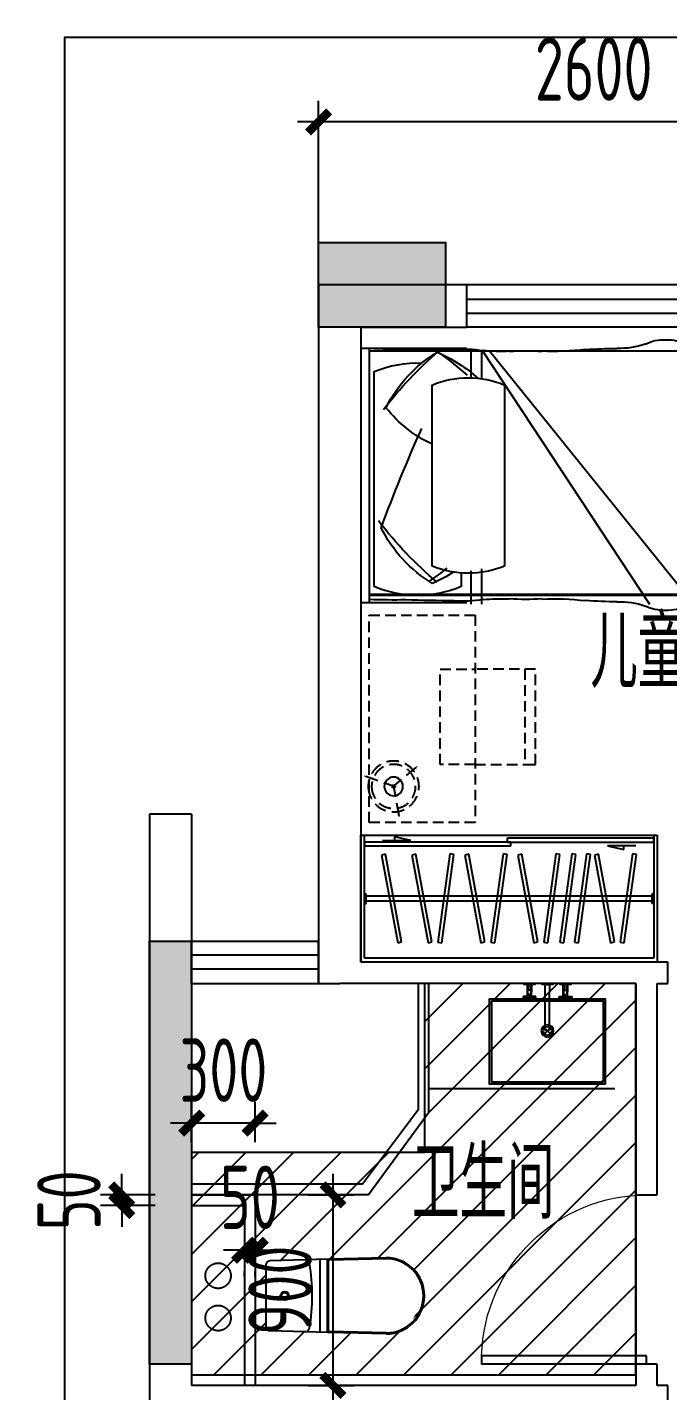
# Model space of a CAD drawing. Header units: millimetres. Extents: x -133666 to 880576, y -269375 to 86941.
# Drawn here: x -777 to 2250, y -13935 to -7492 of the extents above; entities that cross this region are included whole.
import ezdxf

# ---------------------------------------------------------------- set-up
doc = ezdxf.new("R2010")
doc.units = ezdxf.units.MM
doc.header["$LTSCALE"] = 1000
for name, pattern in [('1', [0.375, 0.25, -0.125]), ('DASH', [0.35, 0.25, -0.1]), ('PS', [3200, 1500, -200, 1500])]:
    doc.linetypes.add(name, pattern=pattern)
doc.layers.get('0').update_dxf_attribs({"linetype": 'CONTINUOUS'})
doc.layers.get('Defpoints').update_dxf_attribs({"color": 6, "linetype": 'CONTINUOUS'})
for name, color, linetype in [('!PboFF-Lamps', 9, 'CONTINUOUS'), ('A-FUR', 8, 'CONTINUOUS'), ('A-Lvtry', 5, 'CONTINUOUS'), ('A-降板区域', 251, 'CONTINUOUS'), ('DIM', 3, 'CONTINUOUS'), ('PS', 6, 'PS'), ('PUB_HATCH', 8, 'CONTINUOUS'), ('PUB_TEXT', 7, 'CONTINUOUS'), ('WALL', 2, 'CONTINUOUS'), ('WINDOW', 4, 'CONTINUOUS'), ('剪力墙', 6, 'CONTINUOUS'), ('家具', 8, 'CONTINUOUS')]:
    doc.layers.add(name, color=color, linetype=linetype)
doc.styles.get("Standard").update_dxf_attribs({"font": 'tssdeng.shx', "bigfont": 'tssdchn.shx'})
doc.styles.add('ZZ', font='tssdeng.shx', dxfattribs={"width": 0.7, "bigfont": 'tssdchn.shx'})
doc.dimstyles.new('TSSD_100_100', dxfattribs={"dimtxt": 300, "dimasz": 100, "dimexe": 100, "dimexo": 250, "dimgap": 100, "dimtad": 1, "dimdec": 0, "dimzin": 0, "dimdsep": 46, "dimtxsty": 'ZZ', "dimblk": 'ARCHTICK', "dimcen": 0, "dimdle": 100, "dimclrd": 256, "dimclrt": 7, "dimadec": 0, "dimazin": 0, "dimtfac": 1, "dimtdec": 0, "dimtix": 1, "dimtmove": 2, "dimatfit": 3, "dimfxl": 0, "dimtolj": 1, "dimtzin": 0, "dimarcsym": 0})

# ---------------------------------------------------------------- blocks, each defined once
blk = doc.blocks.new('u5g')
at = {"color": 8, "linetype": 'DASH', "ltscale": 20}
for p, q in [((20, -300), (30, -300)), ((30, -300), (30, -350)), ((1695, -312.5), (30, -312.5)), ((1695, -337.5), (30, -337.5)), ((1705, -300), (1695, -300)), ((1695, -300), (1695, -350)), ((20, -350), (30, -350)), ((1705, -350), (1695, -350))]:
    blk.add_line(p, q, dxfattribs=at)
at = {"color": 8, "ltscale": 20}
for p, q in [((124.9, -623), (290.1, -623)), ((290.1, -623), (195, -641.9)), ((195, -641.9), (195, -623)), ((1434.9, -595), (1530, -576.1)), ((1600.1, -595), (1434.9, -595)), ((1530, -576.1), (1530, -595))]:
    blk.add_line(p, q, dxfattribs=at)
at = {"linetype": 'DASH', "ltscale": 20}
for points in [[(1725, 0), (0, 0), (0, -650), (1725, -650)], [(20, -595), (872.5, -595), (872.5, -615), (20, -615)], [(852.5, -615), (1705, -615), (1705, -635), (852.5, -635)]]:
    blk.add_lwpolyline(points, close=True, dxfattribs=at)
blk.add_lwpolyline([(1705, -650), (1705, -20), (20, -20), (20, -650)], dxfattribs=at)
at = {"color": 8, "linetype": 'DASH', "ltscale": 20}
for points in [[(120.6, -547.7), (214.1, -99.8), (237.1, -104.6), (143.5, -552.5)], [(297.3, -547.7), (390.9, -99.8), (413.8, -104.6), (320.3, -552.5)], [(518.6, -554.1), (447.8, -102.1), (471, -98.4), (541.8, -550.4)], [(604.7, -547.7), (698.2, -99.8), (721.2, -104.6), (627.7, -552.5)], [(827.7, -554.1), (756.9, -102.1), (780.1, -98.4), (850.9, -550.4)], [(913.8, -547.7), (1007.3, -99.8), (1030.3, -104.6), (936.8, -552.5)], [(1135.1, -554.1), (1064.3, -102.1), (1087.5, -98.4), (1158.3, -550.4)], [(1228.3, -554.1), (1157.5, -102.1), (1180.7, -98.4), (1251.5, -550.4)], [(1313.9, -554.1), (1243.1, -102.1), (1266.3, -98.4), (1337.1, -550.4)], [(1360, -547.7), (1453.5, -99.8), (1476.5, -104.6), (1383, -552.5)], [(1581.2, -554.1), (1510.4, -102.1), (1533.7, -98.4), (1604.4, -550.4)]]:
    blk.add_lwpolyline(points, close=True, dxfattribs=at)
blk = doc.blocks.new('QWER34324')
at = {"layer": 'A-FUR'}
for p, q in [((-500, 0), (0, 0)), ((-40, -1200), (-40, 0)), ((-40, 0), (0, 0)), ((0, 0), (0, -1200)), ((-40, -11.5), (-2054.4, -11.5)), ((-40, -11.5), (-2054.4, -11.5)), ((-1999.7, -11.5), (-1999.7, -1251.2)), ((-608.2, -11.5), (-1552.4, -1182.5)), ((-575.1, -11.5), (-1363.6, -1208.2)), ((-570.6, -11.5), (-570.6, -144)), ((-519.8, -11.5), (-519.8, -134.5)), ((-63, -1125.7), (-63, -109.1)), ((-678.3, -172.7), (-678.3, -1028.2)), ((-336.3, -1028.2), (-336.3, -172.7)), ((-570.6, -1040.9), (-570.6, -1208.2)), ((-519.8, -1050.4), (-519.8, -1208.2)), ((-473.4, -1060.8), (-473.4, -1125.7)), ((-40, -1161.5), (-2054.4, -1161.5)), ((-40, -1165.5), (-2054.4, -1165.5)), ((0, -1200), (-500, -1200)), ((0, -1200), (-40, -1200))]:
    blk.add_line(p, q, dxfattribs=at)
for centre, radius, start, end in [((-2050.6, -24), 61.8, 114.65516, 197.05817), ((-2025.4, -60.8), 106, 45.78413, 118.72126), ((-1950.6, -0.8), 16, 93.39574, 183.44183), ((-1636.1, 205.2), 209.3, 267.15615, 297.45765), ((-1447.1, -169), 209.9, 87.96316, 116.12762), ((-1430.8, -151), 192, 63.04698, 92.64916), ((-1225.8, 355.3), 355.3, 250.60635, 272.32801), ((-1221.3, -2275.3), 2275.6, 85.96877, 89.74947), ((-1983, 13.6), 138.4, 203.70607, 231.95597), ((-1965.7, -1216.9), 1215.2, 83.96781, 90.04075), ((-1770.2, 1149.8), 1160.2, 266.64954, 276.11997), ((-909.2, 1295.3), 1309.4, 263.33019, 272.35813), ((-778.2, -1523.7), 1512.6, 87.0776, 92.9224), ((-655.9, 791.2), 805.5, 266.782, 275.59148), ((-480.7, -586.2), 583.8, 86.03666, 99.53314), ((-58.4, -703), 749.3, 113.83469, 131.46224), ((532.5, -1280), 1548.8, 124.57489, 131.88808), ((-774.9, -21402.4), 21401.2, 88.49238, 89.10433), ((-1546.8, -1386.7), 1810.6, 37.31306, 49.42063), ((-689.8, -564.3), 637.9, 26.40883, 59.00025), ((-160, -2948.1), 2939.9, 87.66163, 91.01156), ((-2098.3, -139.8), 53.6, 340.23108, 55.86441), ((-268.2, -607.5), 539, 67.62117, 92.10241), ((-1819.9, -219), 236, 164.99871, 197.18078), ((-507.3, -588.1), 449.1, 67.62117, 112.37883), ((-2002.9, -297.8), 43.4, 129.07345, 167.94605), ((-2962.5, -319.7), 933.9, 354.95264, 3.41649), ((-605.2, 111.5), 625, 295.48, 321.15009), ((-1219.9, -370.7), 812.7, 176.67233, 181.72422), ((-3003.8, -350.3), 972.9, 356.95871, 1.57587), ((-7673.2, -3674.4), 8087.9, 20.45865, 24.04845), ((-9950.5, -649.5), 7922.3, 358.6733, 1.8401), ((-2329.2, -812.3), 299.6, 341.30518, 356.04213), ((-1523.8, 282.7), 1810.6, 309.96455, 322.68694), ((-666.8, -563.7), 637.9, 300.99975, 333.59117), ((-1819.9, -978), 236, 162.81922, 195.00129), ((-507.3, -612.9), 449.1, 247.62117, 292.37883), ((-2098.3, -1057.2), 53.6, 304.13559, 19.76892), ((-35.4, -425), 749.3, 237.46377, 246.16531), ((555.5, 176), 1548.8, 231.63721, 235.42511), ((-2050.6, -1173), 61.8, 162.94183, 245.34484), ((-1983, -1210.6), 138.4, 128.04403, 156.29393), ((-268.2, -627.3), 539, 247.62117, 292.37883), ((-2025.4, -1136.2), 106, 241.27874, 314.21587), ((-1950.6, -1196.2), 16, 176.55817, 266.60426), ((-1965.7, 19.9), 1215.2, 269.95925, 276.03219), ((-1770.2, -2346.8), 1160.2, 83.88003, 93.35046), ((-1636.1, -1402.2), 209.3, 62.54235, 92.84385), ((-1447.1, -1028), 209.9, 243.87238, 272.03684), ((-1430.8, -1046), 192, 267.35084, 296.95302), ((-1225.8, -1552.3), 355.3, 87.67199, 109.39365), ((-1221.3, 1078.3), 2275.6, 270.25053, 274.03123), ((-909.2, -2492.3), 1309.4, 87.64187, 96.66981), ((-778.2, 326.7), 1512.6, 267.0776, 272.9224), ((-655.9, -1988.2), 805.5, 84.40852, 93.218), ((-480.7, -610.8), 583.8, 260.46686, 273.96334), ((-774.9, 20205.4), 21401.2, 270.89567, 271.50762), ((-160, 1751.1), 2939.9, 268.98844, 272.33837)]:
    blk.add_arc(centre, radius, start, end, dxfattribs=at)
blk = doc.blocks.new('A$C2EEA3612')
at = {"linetype": 'Continuous'}
for p, q in [((-180, 570), (-172.9, 299.7)), ((-175, 570.2), (-168, 299.8)), ((175, 570.2), (168, 299.8)), ((180, 570), (172.9, 299.7)), ((-172.9, 299.7), (-171.1, 240)), ((-163, 295), (163, 295)), ((-163, 290), (163, 290)), ((172.9, 299.7), (171.1, 240)), ((-171.6, 255), (171.6, 255)), ((-171.1, 240), (-169.5, 186.6)), ((171.1, 240), (169.5, 186.6)), ((-169.5, 186.6), (-165.6, 19.4)), ((169.5, 186.6), (165.6, 19.4)), ((-145.6, 0), (145.6, 0))]:
    blk.add_line(p, q, dxfattribs=at)
for radius in [20, 15]:
    blk.add_circle((0, 90), radius, dxfattribs=at)
for centre, radius, start, end in [((0, 570), 180, 0, 180), ((0, 570), 175, 0, 180), ((-163, 300), 10, 181.7534, 270), ((-163, 300), 5, 181.7534, 270), ((163, 300), 5, 270, 358.2466), ((163, 300), 10, 270, 358.2466), ((-149.5, 187.2), 20, 99.85566, 181.7534), ((0, -673.3), 893.4, 80.14434, 99.85566), ((149.5, 187.2), 20, 358.2466, 80.14434), ((-145.6, 20), 20, 181.7534, 270), ((145.6, 20), 20, 270, 358.2466)]:
    blk.add_arc(centre, radius, start, end, dxfattribs=at)
blk = doc.blocks.new('g3wr')
at = {"color": 251}
blk.add_wipeout([(92376.5, 176270.3), (92376.5, 176416), (92376.5, 176561.6), (92382.1, 176575.5), (92395.9, 176581.5), (92459.4, 176583.5), (92576.3, 176580.9), (92666.2, 176588.6), (92736.4, 176588), (92946.5, 176596), (92946.5, 176591), (93056.8, 176558.2), (93056.8, 176558.2), (93126.5, 176416), (93075.6, 176297.8), (92946.5, 176236), (92831.5, 176244.5), (92676.2, 176243), (92576.3, 176251), (92395.9, 176250.4)], dxfattribs=at)
at = {"xscale": -1, "rotation": 270}
blk.add_blockref('A$C2EEA3612', (92376.5, 176416), dxfattribs=at)
blk = doc.blocks.new('A$C12CE3BE6')
at = {"ltscale": 10}
for p, q in [((180, 469), (200, 469)), ((184.5, 442), (184.5, 469)), ((195.5, 442), (195.5, 469)), ((285.2, 469), (265.2, 469)), ((370, 469), (350, 469)), ((354.5, 442), (354.5, 469)), ((365.5, 442), (365.5, 469)), ((220, 412), (160, 412)), ((160, 412), (160, 405)), ((220, 405), (160, 405)), ((180, 412), (180, 435)), ((182.5, 422), (182.5, 442)), ((197.5, 442), (182.5, 442)), ((197.5, 422), (182.5, 422)), ((187, 412), (187, 422)), ((193, 412), (193, 422)), ((197.5, 422), (197.5, 442)), ((200, 412), (200, 435)), ((220, 405), (220, 412)), ((265.2, 260), (265.2, 435)), ((285.2, 260), (285.2, 435)), ((330, 412), (390, 412)), ((330, 405), (330, 412)), ((330, 405), (390, 405)), ((350, 412), (350, 435)), ((352.5, 422), (352.5, 442)), ((352.5, 442), (367.5, 442)), ((352.5, 422), (367.5, 422)), ((357, 412), (357, 422)), ((363, 412), (363, 422)), ((367.5, 422), (367.5, 442)), ((370, 412), (370, 435)), ((390, 412), (390, 405))]:
    blk.add_line(p, q, dxfattribs=at)
for p, q in [((260.9, 235.9), (289.1, 264.1)), ((260.9, 264.1), (289.1, 235.9))]:
    blk.add_line(p, q)
for points in [[(200, 435), (200, 469), (215, 469), (215, 475), (165, 475), (165, 469), (180, 469), (180, 435)], [(285.2, 435), (285.2, 469), (299.8, 469), (299.8, 475), (250.2, 475), (250.2, 469), (265.2, 469), (265.2, 435)], [(370, 435), (370, 469), (385, 469), (385, 475), (335, 475), (335, 469), (350, 469), (350, 435)]]:
    blk.add_lwpolyline(points, dxfattribs=at)
for points in [[(0, 0), (0, 400), (550, 400), (550, 0)], [(10, 10), (10, 390), (540, 390), (540, 10)]]:
    blk.add_lwpolyline(points, close=True)
for centre in [(190, 408.5), (360, 408.5)]:
    blk.add_circle(centre, 3.5, dxfattribs=at)
for radius in [29.1, 20]:
    blk.add_circle((275, 250), radius)
blk.add_arc((275.2, 260), 10, 180, 0, dxfattribs=at)
blk = doc.blocks.new('$DorLib2D$00000001')
for p, q in [((0.45, 0.975), (0.5, 0.975)), ((0.45, 0), (0.45, 0.975)), ((0.5, 0), (0.5, 0.975)), ((0.5, 0), (0.45, 0))]:
    blk.add_line(p, q)
at = {"lineweight": 13}
blk.add_arc((0.475, 0), 0.975, 91.46928, 180, dxfattribs=at)
blk = doc.blocks.new('$TCHSYS$WIN2D')
for p, q in [((-0.5, 0.5), (0.5, 0.5)), ((-0.5, 0.5), (-0.5, -0.5)), ((0.5, 0.5), (0.5, -0.5)), ((0.5, 0.1667), (-0.5, 0.1667)), ((0.5, -0.1667), (-0.5, -0.1667)), ((-0.5, -0.5), (0.5, -0.5))]:
    blk.add_line(p, q)
blk = doc.blocks.new('!pboFF-Reading lamp-H_W_L-T-01')
at = {"linetype": '1', "ltscale": 0.2}
blk.add_wipeout([(-78.8, -61.6), (-75.8, -65.2), (-74.1, -67.1), (-71.9, -69.5), (-70.1, -71.3), (-67.4, -73.9), (-65.5, -75.5), (-63.7, -77.1), (-54.2, -84), (-54.2, -84), (-40.3, -91.5), (-33.3, -94.3), (-25.5, -96.7), (-18, -98.4), (-9.2, -99.6), (0, -100), (7.1, -99.7), (17.7, -98.4), (26.7, -96.4), (34.7, -93.8), (42.5, -90.5), (50.8, -86.1), (58.1, -81.4), (69.1, -72.3), (74.8, -66.4), (79.3, -61), (85.6, -51.7), (92.7, -37.5), (95.8, -28.6), (97.4, -22.7), (99.6, -9.4), (100, 0), (99.5, 9.8), (97.8, 20.9), (95.5, 29.8), (92.5, 38.1), (89.1, 45.4), (79.4, 60.8), (68.7, 72.6), (61.2, 79.1), (50.8, 86.1), (36.9, 92.9), (28.1, 96), (16.5, 98.6), (9.6, 99.5), (-13.9, 99), (-21.4, 97.7), (-21.4, 97.7), (-32.7, 94.5), (-40.5, 91.4), (-49, 87.2), (-54.1, 84.1), (-62.7, 77.9), (-77, 63.8), (-82.8, 56), (-87, 49.3), (-90.6, 42.3), (-94.5, 32.8), (-97.9, 20.6), (-99.7, 7.4), (-100, 0), (-99.3, -12), (-98.4, -18), (-96.4, -26.5), (-93.7, -35), (-89.1, -45.4)], dxfattribs=at).dxf.layer = '家具'
at = {"layer": '!PboFF-Lamps'}
blk.add_circle((0, 0), 36.7, dxfattribs=at)
at = {"layer": '家具', "linetype": '1', "ltscale": 0.2}
for p, q in [((4.4, -7.7), (-62, 107.4)), ((4.4, 7.7), (-61.5, -106.5)), ((-8.9, 0), (123.2, 0))]:
    blk.add_line(p, q, dxfattribs=at)
at = {"layer": '家具', "const_width": 4.44}
for points in [[(-47.8, 82.8), (-61.4, 106.3)], [(94.8, 0), (121.9, 0)], [(-47.3, -81.9), (-60.8, -105.4)]]:
    blk.add_lwpolyline(points, dxfattribs=at)
at = {"layer": '家具', "linetype": '1', "ltscale": 0.2}
for radius in [100, 86.7]:
    blk.add_circle((0, 0), radius, dxfattribs=at)
blk = doc.blocks.new('_ArchTick')
at = {"color": 0, "linetype": 'ByBlock', "const_width": 0.4}
blk.add_lwpolyline([(-0.5, -0.5), (0.5, 0.5)], dxfattribs=at)
blk = doc.blocks.new('*D78')
at = {"layer": 'Defpoints', "color": 0, "transparency": 16777216}
for p in [(600, -7939.2), (600, -8809.8), (3200, -8809.8)]:
    blk.add_point(p, dxfattribs=at)
at = {"layer": 'DIM', "color": 0, "lineweight": -2, "transparency": 16777216}
for p, q in [((600, -8559.8), (600, -7839.2)), ((3200, -8559.8), (3200, -7839.2))]:
    blk.add_line(p, q, dxfattribs=at)
at = {"layer": 'DIM', "lineweight": -2, "transparency": 16777216}
blk.add_line((3300, -7939.2), (500, -7939.2), dxfattribs=at)
at = {"layer": 'DIM', "lineweight": -2, "transparency": 16777216, "xscale": 100, "yscale": 100, "zscale": 100, "rotation": 180}
blk.add_blockref('_ArchTick', (600, -7939.2), dxfattribs=at)
at = {"layer": 'DIM', "lineweight": -2, "transparency": 16777216, "xscale": 100, "yscale": 100, "zscale": 100}
blk.add_blockref('_ArchTick', (3200, -7939.2), dxfattribs=at)
at = {"layer": 'DIM', "color": 7, "transparency": 16777216, "insert": (1900, -7689.2), "char_height": 300, "attachment_point": 5, "style": 'ZZ'}
blk.add_mtext('\\A1;2600', dxfattribs=at)
blk = doc.blocks.new('*D65')
at = {"layer": 'Defpoints', "color": 0, "transparency": 16777216}
for p in [(300, -13009.8), (300, -13909.8), (667.9, -13909.8)]:
    blk.add_point(p, dxfattribs=at)
at = {"layer": 'DIM', "lineweight": -2, "transparency": 16777216}
blk.add_line((667.9, -12909.8), (667.9, -14009.8), dxfattribs=at)
at = {"layer": 'DIM', "color": 0, "lineweight": -2, "transparency": 16777216}
for p, q in [((550, -13009.8), (767.9, -13009.8)), ((550, -13909.8), (767.9, -13909.8))]:
    blk.add_line(p, q, dxfattribs=at)
at = {"layer": 'DIM', "lineweight": -2, "transparency": 16777216, "xscale": 100, "yscale": 100, "zscale": 100}
for p, rotation in [((667.9, -13009.8), 90), ((667.9, -13909.8), 270)]:
    blk.add_blockref('_ArchTick', p, dxfattribs=dict(at, rotation=rotation))
at = {"layer": 'DIM', "color": 7, "transparency": 16777216, "insert": (417.9, -13459.8), "char_height": 300, "attachment_point": 5, "rotation": 90, "style": 'ZZ'}
blk.add_mtext('\\A1;900', dxfattribs=at)
blk = doc.blocks.new('*D66')
at = {"layer": 'Defpoints', "color": 0, "transparency": 16777216}
for p in [(0, -12670.1), (0, -13009.8), (300, -13009.8)]:
    blk.add_point(p, dxfattribs=at)
at = {"layer": 'DIM', "color": 0, "lineweight": -2, "transparency": 16777216}
for p, q in [((0, -12759.8), (0, -12570.1)), ((300, -12759.8), (300, -12570.1))]:
    blk.add_line(p, q, dxfattribs=at)
at = {"layer": 'DIM', "lineweight": -2, "transparency": 16777216}
for p, q in [((0, -12670.1), (-100, -12670.1)), ((300, -12670.1), (0, -12670.1)), ((300, -12670.1), (400, -12670.1))]:
    blk.add_line(p, q, dxfattribs=at)
at = {"layer": 'DIM', "lineweight": -2, "transparency": 16777216, "xscale": 100, "yscale": 100, "zscale": 100}
blk.add_blockref('_ArchTick', (0, -12670.1), dxfattribs=at)
at = {"layer": 'DIM', "lineweight": -2, "transparency": 16777216, "xscale": 100, "yscale": 100, "zscale": 100, "rotation": 180}
blk.add_blockref('_ArchTick', (300, -12670.1), dxfattribs=at)
at = {"layer": 'DIM', "color": 7, "transparency": 16777216, "insert": (150, -12420.1), "char_height": 300, "attachment_point": 5, "style": 'ZZ'}
blk.add_mtext('\\A1;300', dxfattribs=at)
blk = doc.blocks.new('*D67')
at = {"layer": 'Defpoints', "color": 0, "transparency": 16777216}
for p in [(250, -13145.1), (300, -13145.1), (250, -13270.9)]:
    blk.add_point(p, dxfattribs=at)
at = {"layer": 'DIM', "lineweight": -2, "transparency": 16777216}
for p, q in [((250, -13270.9), (150, -13270.9)), ((300, -13270.9), (250, -13270.9)), ((300, -13270.9), (400, -13270.9))]:
    blk.add_line(p, q, dxfattribs=at)
at = {"layer": 'DIM', "color": 0, "lineweight": -2, "transparency": 16777216}
for p, q in [((250, -13395.1), (250, -13370.9)), ((300, -13395.1), (300, -13370.9))]:
    blk.add_line(p, q, dxfattribs=at)
at = {"layer": 'DIM', "lineweight": -2, "transparency": 16777216, "xscale": 100, "yscale": 100, "zscale": 100}
blk.add_blockref('_ArchTick', (250, -13270.9), dxfattribs=at)
at = {"layer": 'DIM', "lineweight": -2, "transparency": 16777216, "xscale": 100, "yscale": 100, "zscale": 100, "rotation": 180}
blk.add_blockref('_ArchTick', (300, -13270.9), dxfattribs=at)
at = {"layer": 'DIM', "color": 7, "transparency": 16777216, "insert": (275, -13020.9), "char_height": 300, "attachment_point": 5, "style": 'ZZ'}
blk.add_mtext('\\A1;50', dxfattribs=at)
blk = doc.blocks.new('*D68')
at = {"layer": 'Defpoints', "color": 0, "transparency": 16777216}
for p in [(-330.1, -13009.8), (78, -13009.8), (78, -13059.8)]:
    blk.add_point(p, dxfattribs=at)
at = {"layer": 'DIM', "lineweight": -2, "transparency": 16777216}
for p, q in [((-330.1, -13009.8), (-330.1, -12909.8)), ((-330.1, -13059.8), (-330.1, -13009.8)), ((-330.1, -13059.8), (-330.1, -13159.8))]:
    blk.add_line(p, q, dxfattribs=at)
at = {"layer": 'DIM', "color": 0, "lineweight": -2, "transparency": 16777216}
for p, q in [((-172, -13009.8), (-430.1, -13009.8)), ((-172, -13059.8), (-430.1, -13059.8))]:
    blk.add_line(p, q, dxfattribs=at)
at = {"layer": 'DIM', "lineweight": -2, "transparency": 16777216, "xscale": 100, "yscale": 100, "zscale": 100}
for p, rotation in [((-330.1, -13009.8), 270), ((-330.1, -13059.8), 90)]:
    blk.add_blockref('_ArchTick', p, dxfattribs=dict(at, rotation=rotation))
at = {"layer": 'DIM', "color": 7, "transparency": 16777216, "insert": (-580.1, -13034.8), "char_height": 300, "attachment_point": 5, "rotation": 90, "style": 'ZZ'}
blk.add_mtext('\\A1;50', dxfattribs=at)

msp = doc.modelspace()

# ---------------------------------------------------------------- hatches: boundary and pattern name
at = {"layer": 'A-降板区域'}
h = msp.add_hatch(dxfattribs=at)
h.set_pattern_fill('ANSI31', color=256, scale=100)
h.set_pattern_definition([(45, (30413.71, -155298.14), (-112.2532, 112.2532), [])])
h.paths.add_polyline_path([(2100, -12009.8), (1100, -12009.8), (1100, -12709.8), (1100, -12809.8), (0, -12809.8), (0, -13859.8), (2100, -13859.8)])
at = {"layer": 'PUB_HATCH'}
for points in [[(600, -8509.8), (1200, -8509.8), (1200, -8909.8), (600, -8909.8)], [(-200, -11809.8), (0, -11809.8), (0, -13809.8), (-200, -13809.8), (-200, -12009.8)]]:
    msp.add_hatch(color=256, dxfattribs=at).paths.add_polyline_path(points)

# ---------------------------------------------------------------- linework, layer by layer
at = {"layer": 'A-Lvtry', "ltscale": 3}
msp.add_line((1121.4, -12507.5), (2000.1, -12507.5), dxfattribs=at)
for points in [[(0, -13007.5), (835.5, -13007.5), (1121.4, -12617.8), (1121.4, -12009.8)], [(0, -12957.5), (806.8, -12957.5), (1071.4, -12604.3), (1071.4, -12009.8)]]:
    msp.add_lwpolyline(points, dxfattribs=at)
at = {"layer": 'A-降板区域'}
msp.add_lwpolyline([(2100, -12009.8), (1100, -12009.8), (1100, -12709.8), (1100, -12809.8), (0, -12809.8), (0, -13859.8), (2100, -13859.8)], close=True, dxfattribs=at)
at = {"layer": 'PS', "ltscale": 0.5}
for centre in [(125, -13391.4), (125, -13591.4)]:
    msp.add_circle(centre, 60, dxfattribs=at)
at = {"layer": 'WALL'}
for p, q in [((600, -8709.8), (600, -11809.8)), ((1300, -8709.8), (600, -8709.8)), ((1300, -8909.8), (1300, -8709.8)), ((800, -8909.8), (800, -11909.8)), ((800, -8909.8), (1300, -8909.8)), ((-200, -11209.8), (-200, -11909.8)), ((0, -11209.8), (-200, -11209.8)), ((0, -11209.8), (0, -11809.8)), ((0, -11809.8), (0, -12009.8)), ((600, -11809.8), (600, -12009.8)), ((-200, -11909.8), (-200, -13909.8)), ((2200, -11909.8), (800, -11909.8)), ((2250, -11909.8), (2200, -11909.8)), ((2250, -12009.8), (2250, -11909.8)), ((0, -12009.8), (0, -13909.8)), ((600, -12009.8), (700, -12009.8)), ((2100, -12009.8), (700, -12009.8)), ((2100, -12009.8), (2100, -13009.8)), ((2200, -13009.8), (2200, -12009.8)), ((2200, -12009.8), (2250, -12009.8)), ((2100, -13009.8), (2200, -13009.8)), ((2200, -13809.8), (2100, -13809.8)), ((2100, -13809.8), (2100, -13909.8)), ((2200, -13909.8), (2200, -13809.8)), ((-200, -13909.8), (-200, -17709.8)), ((2100, -13909.8), (0, -13909.8)), ((2250, -13909.8), (2200, -13909.8)), ((2250, -14009.8), (2250, -13909.8))]:
    msp.add_line(p, q, dxfattribs=at)
for points in [[(0, -13009.8), (300, -13009.8), (300, -13909.8)], [(0, -13059.8), (250, -13059.8), (250, -13909.8)]]:
    msp.add_lwpolyline(points, dxfattribs=at)
at = {"layer": 'WINDOW'}
msp.add_line((2100, -13009.8), (2100, -13809.8), dxfattribs=at)
at = {"layer": '剪力墙', "elevation": 0}
for points in [[(600, -8509.8), (1200, -8509.8), (1200, -8909.8), (600, -8909.8)], [(-200, -11809.8), (0, -11809.8), (0, -13809.8), (-200, -13809.8), (-200, -12009.8)]]:
    msp.add_lwpolyline(points, close=True, dxfattribs=at)
for points in [[(800, -8909.8), (800, -8909.8)], [(-200, -12009.8), (-200, -12009.8)]]:
    msp.add_lwpolyline(points, dxfattribs=at)
at = {"layer": '家具', "linetype": '1', "ltscale": 0.2}
for points in [[(1339.5, -10976.1), (1174.8, -10976.1), (1174.8, -10526.1), (1339.5, -10526.1)], [(1339.5, -10976.1), (1624.8, -10976.1), (1624.8, -10526.1), (1339.5, -10526.1)]]:
    msp.add_lwpolyline(points, dxfattribs=at)
msp.add_lwpolyline([(1574.8, -10976.1), (1624.8, -10976.1), (1624.8, -10526.1), (1574.8, -10526.1)], close=True, dxfattribs=at)

# ---------------------------------------------------------------- block references
at = {"layer": 'A-FUR', "extrusion": (0, 0, -1), "xscale": 0.8116000001318753, "yscale": 0.9231000000145286, "zscale": -1, "rotation": 180}
msp.add_blockref('u5g', (-800, -11909.8), dxfattribs=at)
at = {"layer": 'A-Lvtry', "ltscale": 3, "extrusion": (0, 0, -1), "zscale": -1}
msp.add_blockref('A$C12CE3BE6', (-1956.5, -12484.8), dxfattribs=at)
at = {"layer": 'WALL', "extrusion": (0, 0, -1), "zscale": -1}
msp.add_blockref('QWER34324', (-800, -9009.8), dxfattribs=at)
at = {"layer": 'WINDOW'}
for name, p, xscale, yscale, zscale, rotation in [('$TCHSYS$WIN2D', (2050, -8809.8), 1500, 200, 1500, 180), ('$TCHSYS$WIN2D', (300, -11909.8), -600, 200, -600, 180), ('$DorLib2D$00000001', (2150, -13409.8), 800, -800, 800, 270)]:
    msp.add_blockref(name, p, dxfattribs=dict(at, xscale=xscale, yscale=yscale, zscale=zscale, rotation=rotation))

# ---------------------------------------------------------------- texts
at = {"layer": 'PUB_TEXT', "width": 0.7}
for s, p in [('儿童房', (1884.1, -10613.8)), ('卫生间', (1041.4, -13124))]:
    msp.add_text(s, height=337.59, dxfattribs=at).set_placement(p)

# ---------------------------------------------------------------- dimensions: what is measured, and where the dimension line sits
at = {"layer": 'DIM'}
for base, p1, p2, picture, middle in [((600, -7939.2), (3200, -8809.8), (600, -8809.8), '*D78', (1900, -7689.2)), ((0, -12670.1), (300, -13009.8), (0, -13009.8), '*D66', (150, -12420.1))]:
    dim = msp.add_linear_dim(base=base, p1=p1, p2=p2, dimstyle='TSSD_100_100', dxfattribs=at)
    dim.commit()
    dim.dimension.update_dxf_attribs({"geometry": picture, "text_midpoint": middle})
dim = msp.add_linear_dim(base=(-330.1, -13009.8), p1=(78, -13059.8), p2=(78, -13009.8), angle=90, dimstyle='TSSD_100_100', dxfattribs=at)
dim.commit()
dim.dimension.update_dxf_attribs({"geometry": '*D68', "text_midpoint": (-580.1, -13034.8)})

# ---------------------------------------------------------------- next in the draw order: block references
at = {"layer": 'A-Lvtry', "ltscale": 3, "extrusion": (0, 0, -1), "zscale": -1, "rotation": 180}
msp.add_blockref('g3wr', (92026.5, 162929.7), dxfattribs=at)
at = {"layer": '家具', "linetype": '1', "ltscale": 0.2, "xscale": -1.200000000028298, "yscale": 1.199999999953434, "zscale": 1.2, "rotation": 100.2986147809796}
msp.add_blockref('!pboFF-Reading lamp-H_W_L-T-01', (954.5, -11079.4), dxfattribs=at)

# ---------------------------------------------------------------- next in the draw order: linework, layer by layer
at = {"layer": 'Defpoints'}
msp.add_lwpolyline([(-600, -20395.5), (-600, -7539.2), (8186.5, -7539.2), (8186.5, -20395.5)], close=True, dxfattribs=at)
at = {"layer": '家具', "linetype": '1', "ltscale": 0.2}
msp.add_lwpolyline([(839.5, -11250.1), (839.5, -10270.1), (1339.5, -10270.1), (1339.5, -11250.1)], close=True, dxfattribs=at)

# ---------------------------------------------------------------- next in the draw order: dimensions: what is measured, and where the dimension line sits
at = {"layer": 'DIM'}
dim = msp.add_linear_dim(base=(250, -13270.9), p1=(300, -13145.1), p2=(250, -13145.1), dimstyle='TSSD_100_100', dxfattribs=at)
dim.commit()
dim.dimension.update_dxf_attribs({"geometry": '*D67', "text_midpoint": (275, -13020.9)})
dim = msp.add_linear_dim(base=(667.9, -13909.8), p1=(300, -13009.8), p2=(300, -13909.8), angle=90, dimstyle='TSSD_100_100', dxfattribs=at)
dim.commit()
dim.dimension.update_dxf_attribs({"geometry": '*D65', "text_midpoint": (417.9, -13459.8)})

doc.saveas('drawing.dxf')
